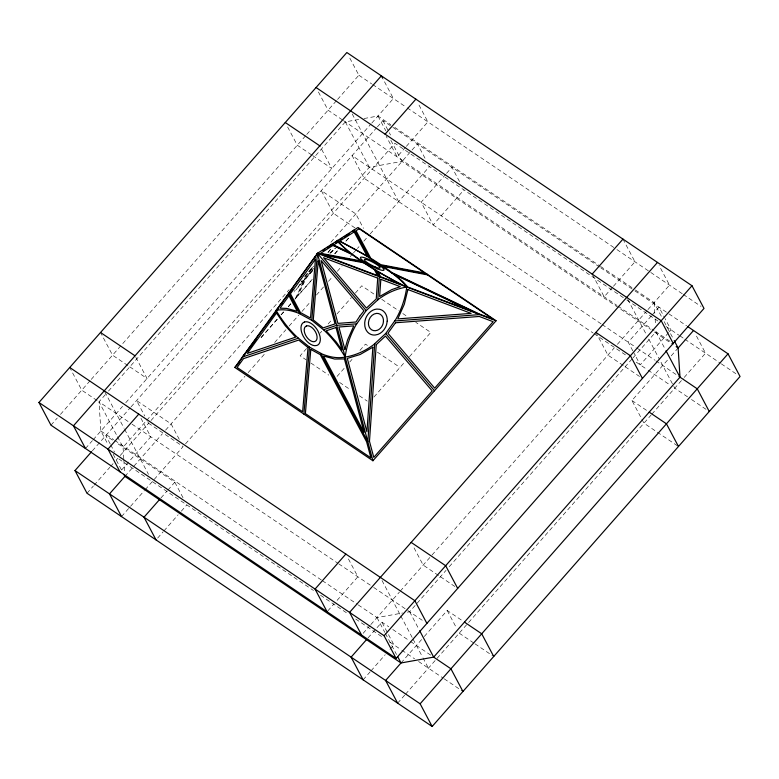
<?xml version="1.0" encoding="UTF-8"?>
<svg xmlns="http://www.w3.org/2000/svg" width="779" height="779" viewBox="0 0 779 779"><rect width="100%" height="100%" fill="white"/><g stroke="black" fill="none" stroke-linecap="round" stroke-linejoin="round"><path stroke-width="0.58" stroke-dasharray="3.9 2.92" d="M295.397 298.474L303.771 280.859L294.034 291.969M296.439 297.471L305.183 279.086L312.34 270.868M327.92 252.639L331.757 247.965M312.769 270.537L306.235 278.064L297.86 295.679L312.272 279.301M305.757 275.075L307.218 273.4M50.966 425.178L57.276 418.002M60.441 414.418L90.442 380.318M91.231 379.412L305.972 135.342M306.76 134.436L336.762 100.335M337.55 99.439L358.866 75.212L349.041 56.653M105.331 394.671L99.011 401.847L100.871 431.001L108.135 444.721M108.485 391.077L345.331 121.875L359.333 119.372M85.476 448.5L92.409 440.632M93.178 439.755L122.585 406.326M125.74 402.743L371.057 123.91M371.826 123.033L393.385 98.534L382.46 77.91M92.36 450.827L130.259 407.748M131.047 406.852L376.578 127.775M377.367 126.88L382.898 120.599L599.694 267.1M123.783 458.889L123.043 447.234L145.936 421.205M146.725 420.309L369.363 167.251L402.013 161.419L650.514 329.342M87.005 493.253L93.324 486.077M94.113 485.181L109.907 467.234M110.696 466.339L113.062 463.641M116.217 460.058L117.795 458.256M120.17 455.569L148.585 423.26L147.494 421.196M150.999 420.524L394.914 143.287L625.79 299.302M121.534 470.078L150.785 436.834L140.405 417.232M405.577 147.231L397.105 156.852L386.18 136.228M406.346 146.355L427.895 121.855L418.07 103.295M124.903 476.388L162.402 433.767M165.557 430.174L289.165 289.691M330.929 242.211L411.254 150.922M412.023 150.045L417.408 143.92L425.061 158.361M260.975 337.609L277.782 318.504M280.985 314.862L284.189 311.22M288.191 306.673L291.395 303.031M334.697 253.818L337.901 250.176M345.905 241.071L349.907 236.524M261.257 337.473L278.045 318.377M281.248 314.745L283.644 312.019M288.444 306.566L290.849 303.839M294.842 299.292L312.437 279.291M334.834 253.837L338.028 250.205M346.032 241.11L350.024 236.573M121.524 516.574L144.417 490.556M145.206 489.66L183.104 446.581L148.585 423.26M185.509 443.845L244.947 376.286M248.16 372.635L265.834 352.546M274.675 342.507L285.912 329.721M289.126 326.07L298.766 315.115M301.979 311.464L310.811 301.424M316.44 295.037L323.665 286.818M328.485 281.336L331.698 277.684M337.326 271.296L342.147 265.814M350.17 256.69L352.585 253.954M353.384 253.039L356.597 249.387M357.405 248.472L359.012 246.651M363.832 241.169L367.844 236.602M370.21 233.914L429.424 166.609M160.951 497.956L167.115 490.965M167.884 490.088L174.808 482.211L116.334 442.696M445.763 174.243L421.137 202.238L433.153 224.927L463.943 189.93M446.533 173.366L451.927 167.242L460.116 182.714M306.566 348.515L300.168 355.789L306.079 359.791M320.159 333.071L321.756 331.25M328.154 323.976L332.156 319.429M336.956 313.976L351.348 297.617M355.351 293.07L361.748 285.796L374.757 294.589M157.611 538.104L163.142 531.823M163.931 530.927L178.138 514.773M181.303 511.19L186.824 504.899M337.054 376.423L344.941 367.445M349.683 362.06L352.05 359.372M359.947 350.394L365.468 344.114L369.412 346.782M373.93 397.056L404.72 362.06M409.462 356.675L430.777 332.438L415.772 322.302M327.842 610.882L334.006 603.881M337.083 600.385L357.863 576.762L348.038 558.192M612.654 287.159L604.192 296.789L592.722 275.123M613.424 286.292L634.982 261.793L623.512 240.127M363.131 633.327L370.054 625.459M370.823 624.583L399.481 592.011M400.27 591.115L431.206 555.953M432.004 555.047L614.232 347.931M617.387 344.337L647.174 310.49M647.943 309.614L669.492 285.114L659.112 265.512M368.039 637.894L381.895 622.148L388.799 626.813M651.312 315.923L628.215 342.166L633.132 351.456M652.081 315.047L659.005 307.169L664.468 317.491M407.3 612.158L409.637 611.749L446.046 570.355M449.259 566.703L632.275 358.691M633.064 357.795L655.957 331.766L670.339 341.484M363.121 679.833L370.22 671.761M371.018 670.855L385.225 654.711M389.958 649.326L393.911 644.837L381.895 622.148M668.655 332.555L640.231 364.864L633.678 352.488M669.443 331.659L671.021 329.868L665.013 318.523M401.01 662.968L423.513 637.388M424.302 636.492L447.195 610.473L463.495 621.486M677.487 445.841L643.951 423.182L631.944 400.494L668.119 359.372M671.196 355.867L678.129 347.999M397.631 703.155L404.739 695.082M405.528 694.186L651.059 415.11M651.848 414.204L683.426 378.312M684.215 377.416L705.54 353.189L695.16 333.587M310.081 269.962L313.168 266.476M308.679 271.735L313.684 266.087M305.183 279.086L296.039 289.33M294.296 291.258L295.319 290.139M329.77 253.165L334.941 248.189M330.092 253.165L335.282 248.16M330.481 253.087L335.72 248.053M363.997 118.535L377.99 116.032L390.805 124.698M358.252 604.923L376.987 617.581L402.636 612.995M358.866 75.212L371.69 83.879M372.674 84.541L406.2 107.2M407.183 107.862L615.877 248.881M616.88 249.562L649.774 271.783M650.757 272.455L682.316 293.78M683.3 294.443L701.051 306.439M394.749 127.367L599.479 265.707M600.482 266.379L634.379 289.282M635.362 289.954L654.097 302.612L661.916 317.384M600.706 267.772L633.872 290.187M634.885 290.869L667.885 313.168M668.869 313.84L686.62 325.836M626.793 299.973L657.953 321.036M665.996 326.469L678.908 335.194M679.901 335.866L683.845 338.524M684.829 339.196L720.332 363.18M721.315 363.851L737.09 374.514M342.458 119.927L328.076 110.209L317.16 89.585M343.422 120.579L617.007 305.446M617.99 306.118L654.039 330.471M654.457 332L673.192 344.659M601.076 323.83L352.108 155.596L364.124 178.284L592.985 332.935M602.079 324.512L636.102 347.502M637.095 348.164L654.847 360.161M655.83 360.833L679.025 376.51M593.987 333.616L627.163 356.032M636.209 362.147L647.135 369.528M648.118 370.191L669.813 384.855M687.565 396.852L674.75 388.185L659.94 360.219M691.509 399.51L708.277 410.845M311.668 154.924L297.286 145.206L286.915 125.614M312.622 155.576L331.805 168.527L319.789 145.839M623.249 365.468L607.912 355.107L596.441 333.451M625.167 366.763L639.549 376.481M631.944 400.494L647.281 410.854M355.029 227.945L333.334 213.28L321.318 190.592L355.828 213.913L363.472 228.354M381.759 299.321L398.76 310.811M402.762 313.518L406.765 316.216M377.309 352.118L399.987 367.435M311.016 363.121L328.767 375.118M339.615 382.45L350.462 389.773M359.333 395.771L367.221 401.107M127.883 365.555L112.546 355.185L101.075 333.529M129.801 366.851L147.056 378.506L135.049 355.818M438.509 575.457L423.172 565.087L413.337 546.517M440.427 576.752L454.809 586.47M459.211 633.161L474.002 643.152M474.995 643.824L492.737 655.821M97.093 400.552L81.756 390.182L70.285 368.525M128.107 421.507L99.011 401.847L116.899 435.617M132.05 424.166L337.765 563.178M338.768 563.86L372.654 586.753M373.647 587.424L406.765 609.801M407.719 610.454L424.019 621.467M100.871 431.001L113.695 439.668M114.679 440.33L321.357 579.995M322.37 580.676L357.259 604.251M112.497 440.106L105.788 435.568L110.151 443.816M392.743 629.471L409.501 640.805M410.494 641.468L430.787 655.188M118.788 458.928L313.489 590.492M320.529 595.253L348.671 614.271M355.711 619.023L382.849 637.368M389.889 642.12L400.815 649.501M401.798 650.163L414.613 658.83M418.566 661.498L443.212 678.158M444.205 678.821L462.94 691.479M664.156 321.61L673.66 339.547M655.957 331.766L665.461 349.713M627.777 299.477L646.521 334.882M648.761 339.108L659.375 359.158M382.898 120.599L390.542 135.04M377.99 116.032L385.809 130.814M390.844 140.308L402.013 161.419M352.215 113.938L398.634 201.605M345.331 121.875L369.363 167.251M447.195 610.473L456.484 628.001M409.637 611.749L419.131 629.685M382.002 580.491L400.202 614.865M400.757 615.916L412.5 638.079M413.055 639.131L422.413 656.814M422.958 657.846L428.421 668.158M376.987 617.581L384.807 632.363M385.362 633.415L396.54 654.526M179.277 439.366L171.088 423.893L136.578 400.572L144.767 416.044M174.808 482.211L183.552 498.716M104.805 391.847L124.095 428.284M124.65 429.336L148.487 474.362M117.454 436.678L123.043 447.234M110.696 444.848L114.523 452.073M113.169 454.225L122.108 471.11M654.097 302.612L654.847 314.278M655.139 318.942L655.509 324.775M123.861 460.058L124.679 472.892M302.398 280.138A8.9 0.545 -49.5 0 0 302.252 281.326L303.304 280.265A8.9 0.545 -49.5 0 0 309.039 273.741L310.363 272.105A8.9 0.545 -49.5 0 0 312.33 268.843L311.6 269.505A8.9 0.545 -49.5 0 0 304.813 277.081M313.723 268.317A13.36 0.818 -49.5 0 1 312.087 270.449L310.1 272.913A13.36 0.818 -49.5 0 1 301.492 282.689L299.915 284.277A13.36 0.818 -49.5 0 1 298.824 285.26M304.472 277.051A13.36 0.818 -49.5 0 1 312.369 268.132M330.549 249.261A73.022 4.47 -49.5 0 1 327.521 252.932"/><path stroke-width="1.17" d="M374.709 343.782L367.834 441.771L320.89 353.403M377.786 299.837L379.412 276.74L375.897 270.177M303.888 414.107L309.526 347.132L297.227 337.19A73.022 41.93 57.3 0 1 276.136 310.412A73.022 4.47 -49.5 0 1 282.563 302.476M335.428 242.717A73.022 4.47 -49.5 0 1 337.716 240.419A73.022 13.155 28.1 0 1 367.892 256.875L392.743 273.663A73.022 13.155 28.1 0 1 406.745 287.062A73.022 59.545 -67.2 0 0 378.409 299.331L366.198 310.607L356.237 324.522A73.022 59.545 -67.2 0 0 345.165 357.055A73.022 41.93 57.3 0 0 324.074 330.277L311.775 320.335L317.413 253.35L358.028 227.478L496.077 320.763L372.917 460.759L234.859 367.464L317.413 253.35L363.092 262.007L376.578 270.605A73.022 13.155 28.1 0 0 406.745 287.062A73.022 59.545 -67.2 0 1 395.674 319.585L385.712 333.509L373.501 344.785A73.022 59.545 -67.2 0 1 345.165 357.055A73.022 41.93 57.3 0 1 322.078 353.978L309.526 347.132M314.278 258.755L315.3 256.603L290.275 291.19L292.768 288.795M316.381 255.512L317.413 253.35L496.077 320.763M236.952 364.913L245.58 353.247M249.368 348.009L247.118 350.852L278.493 308.289M251.617 345.175L256.106 339.488M252.104 344.776L242.415 357.016L298.386 338.193M330.043 246.232L331.503 244.372L352.254 254.197M250.799 346.645L252.289 344.766M280.557 304.735L279.846 305.611L290.548 291.541M38.95 402.49L346.85 52.524L691.995 285.747L704.002 308.435L396.102 658.401L50.966 425.178L38.95 402.49L384.086 635.713L396.102 658.401M687.604 326.498L728.034 353.822L740.05 376.51L432.15 726.476L87.005 493.253L74.998 470.565L91.571 451.723M138.769 414.136L107.979 449.132L119.995 471.831M385.089 134.163L415.879 99.167M123.783 474.275L124.903 476.388L109.508 493.886L121.524 516.574M234.859 367.464L239.659 362.011M159.413 499.709L144.018 517.207L156.034 539.896M345.847 554.073L315.057 589.07L327.073 611.758M592.176 274.101L622.966 239.104M657.476 262.426L349.576 612.391L361.592 635.08M366.5 639.647L351.105 657.145L363.121 679.833M384.086 635.713L691.995 285.747M693.524 330.5L678.129 347.999L679.989 377.153L433.669 657.125L401.01 662.968L385.615 680.466L397.631 703.155M432.15 726.476L420.134 703.788L728.034 353.822M292.106 289.739L288.766 292.953L299.837 313.781M352.575 231.509L354.309 229.844L369.217 257.693M322.896 250.536L324.95 249.222M326.995 247.917L330.072 245.96M331.669 244.947L333.441 243.817M340.014 239.62L342.069 238.316M344.123 237.011L349.255 233.739M323.48 329.76L336.674 325.32L356.694 323.821M394.787 320.967L479.728 314.599L391.72 272.903M381.369 265.464L427.048 274.12M311.775 320.335L299.224 313.489A73.022 41.93 57.3 0 0 276.136 310.412A73.022 4.47 -49.5 0 0 278.434 308.114M316.06 87.521L661.205 320.744L673.212 343.432M676.153 346.665L678.129 347.999L674.215 340.608M285.27 122.517L319.789 145.839M595.896 332.419L630.415 355.74L642.422 378.428M649.199 412.149L666.454 423.815L678.47 446.503M100.53 332.497L135.049 355.818M411.156 542.398L445.666 565.72L457.682 588.408M464.459 622.129L481.714 633.794L493.73 656.483M69.74 367.493L414.876 600.716L426.892 623.404M124.903 476.388L401.01 662.968L397.66 656.629M74.998 470.565L420.134 703.788M363.092 262.007L351.728 253.808A73.022 13.155 28.1 0 1 337.716 240.419A73.022 4.47 -49.5 0 1 335.632 243.009M366.198 310.607L317.413 253.35L372.917 460.759M385.712 333.509L434.497 390.766M709.26 411.507L697.244 388.818L679.989 377.153L666.016 350.764M382.46 77.91L381.369 75.845L73.46 425.811L85.476 448.5M462.94 691.479L450.924 668.791L433.669 657.125L419.696 630.747M372.868 347.21L366.928 431.809L347.288 358.418L360.093 354.523L372.868 347.21M377.708 278.142L376.247 298.99L366.442 308.046L323.548 257.713L377.708 278.142M376.247 344.639L369.47 441.303L373.774 457.37L432.218 390.931L385.469 336.061L376.247 344.639M380.834 279.32L379.626 296.517L391.818 289.593L400.289 286.662L380.834 279.32M308.026 347.551L302.632 411.74L237.118 367.464L243.506 358.632L298.717 340.063L308.026 347.551M315.466 259.154L310.509 318.046L300.431 312.545L290.44 293.741L315.466 259.154M310.792 349.411L305.387 413.61L370.911 457.877L366.607 441.82L320.296 354.64L310.792 349.411M318.231 261.023L313.275 319.916L323.149 327.891L335.048 323.889L318.231 261.023M345.146 348.379L344.931 349.596L338.884 327.005L353.793 325.885L347.6 339.848L345.146 348.379M383.463 321.493L383.054 323.752A8.9 7.264 -67.2 0 1 377.309 330.277L375.351 330.715A8.9 7.264 -67.2 0 1 368.545 324.843L368.448 322.623A8.9 7.264 -67.2 0 1 376.559 313.392L378.487 313.548A8.9 7.264 -67.2 0 1 383.463 321.493M387.212 321.211L386.598 324.6A13.36 10.896 -67.2 0 1 377.99 334.386L375.04 335.048A13.36 10.896 -67.2 0 1 364.845 326.235L364.699 322.896A13.36 10.896 -67.2 0 1 376.87 309.068L379.753 309.292A13.36 10.896 -67.2 0 1 387.212 321.211M407.894 289.535L404.311 304.258L397.787 318.893L471.12 313.392L407.894 289.535M359.713 316.225L355.984 322.019L337.911 323.382L321.084 260.507L363.978 310.85L359.713 316.225M395.498 322.759L387.932 333.266L434.682 388.137L493.136 321.698L479.299 316.478L395.498 322.759M276.496 313.022L247.284 353.413L295.601 337.161L285.143 325.564L276.496 313.022M288.999 295.738L280.012 308.172L286.594 308.406L297.237 311.249L288.999 295.738M332.935 245.443L320.627 253.292L360.794 260.897L351.66 254.314L332.935 245.443M338.067 242.172L333.646 244.995L349.089 252.308L338.067 242.172M354.172 231.918L339.8 241.071L367.036 255.96L354.172 231.918M359.177 228.734L356.032 230.74L370.736 258.209L380.912 264.714L424.691 273.001L359.177 228.734M304.423 322.019L302.719 323.061A13.36 7.673 57.3 0 0 303.235 336.226L305.095 339.177A13.36 7.673 57.3 0 0 314.745 345.691L316.878 345.448A13.36 7.673 57.3 0 0 319.429 334.357L318.066 331.231A13.36 7.673 57.3 0 0 304.423 322.019M306.498 325.924L305.368 326.615A8.9 5.112 57.3 0 0 305.709 335.398L306.945 337.356A8.9 5.112 57.3 0 0 313.382 341.708L314.804 341.543A8.9 5.112 57.3 0 0 316.498 334.142L315.602 332.068A8.9 5.112 57.3 0 0 306.498 325.924M336.022 327.511L326.197 330.822L336.158 341.893L342.069 350.102L336.022 327.511M344.425 358.934L334.707 359.061L323.538 356.032L364.075 432.326L344.425 358.934M363.55 262.766L323.392 255.152L377.542 275.591L374.378 269.67L363.55 262.766M427.447 274.87L383.677 266.574L392.304 272.786L479.134 313.918L492.971 319.147L427.447 274.87M400.124 284.111L380.668 276.769L378.049 271.881L400.124 284.111M470.954 310.84L407.729 286.984L402.87 281.589L394.972 274.831L470.954 310.84M375.517 267.07L373.55 266.194A8.9 1.607 28.1 0 1 364.455 260.05L364.377 259.543A8.9 1.607 28.1 0 1 370.911 261.277L372.975 262.319A8.9 1.607 28.1 0 1 379.402 266.661L380.006 267.421A8.9 1.607 28.1 0 1 375.517 267.07M377.163 268.736L374.212 267.431A13.36 2.405 28.1 0 1 360.57 258.209L360.453 257.44A13.36 2.405 28.1 0 1 370.259 260.05L373.345 261.598A13.36 2.405 28.1 0 1 382.986 268.122L383.901 269.261A13.36 2.405 28.1 0 1 377.163 268.736"/></g></svg>
